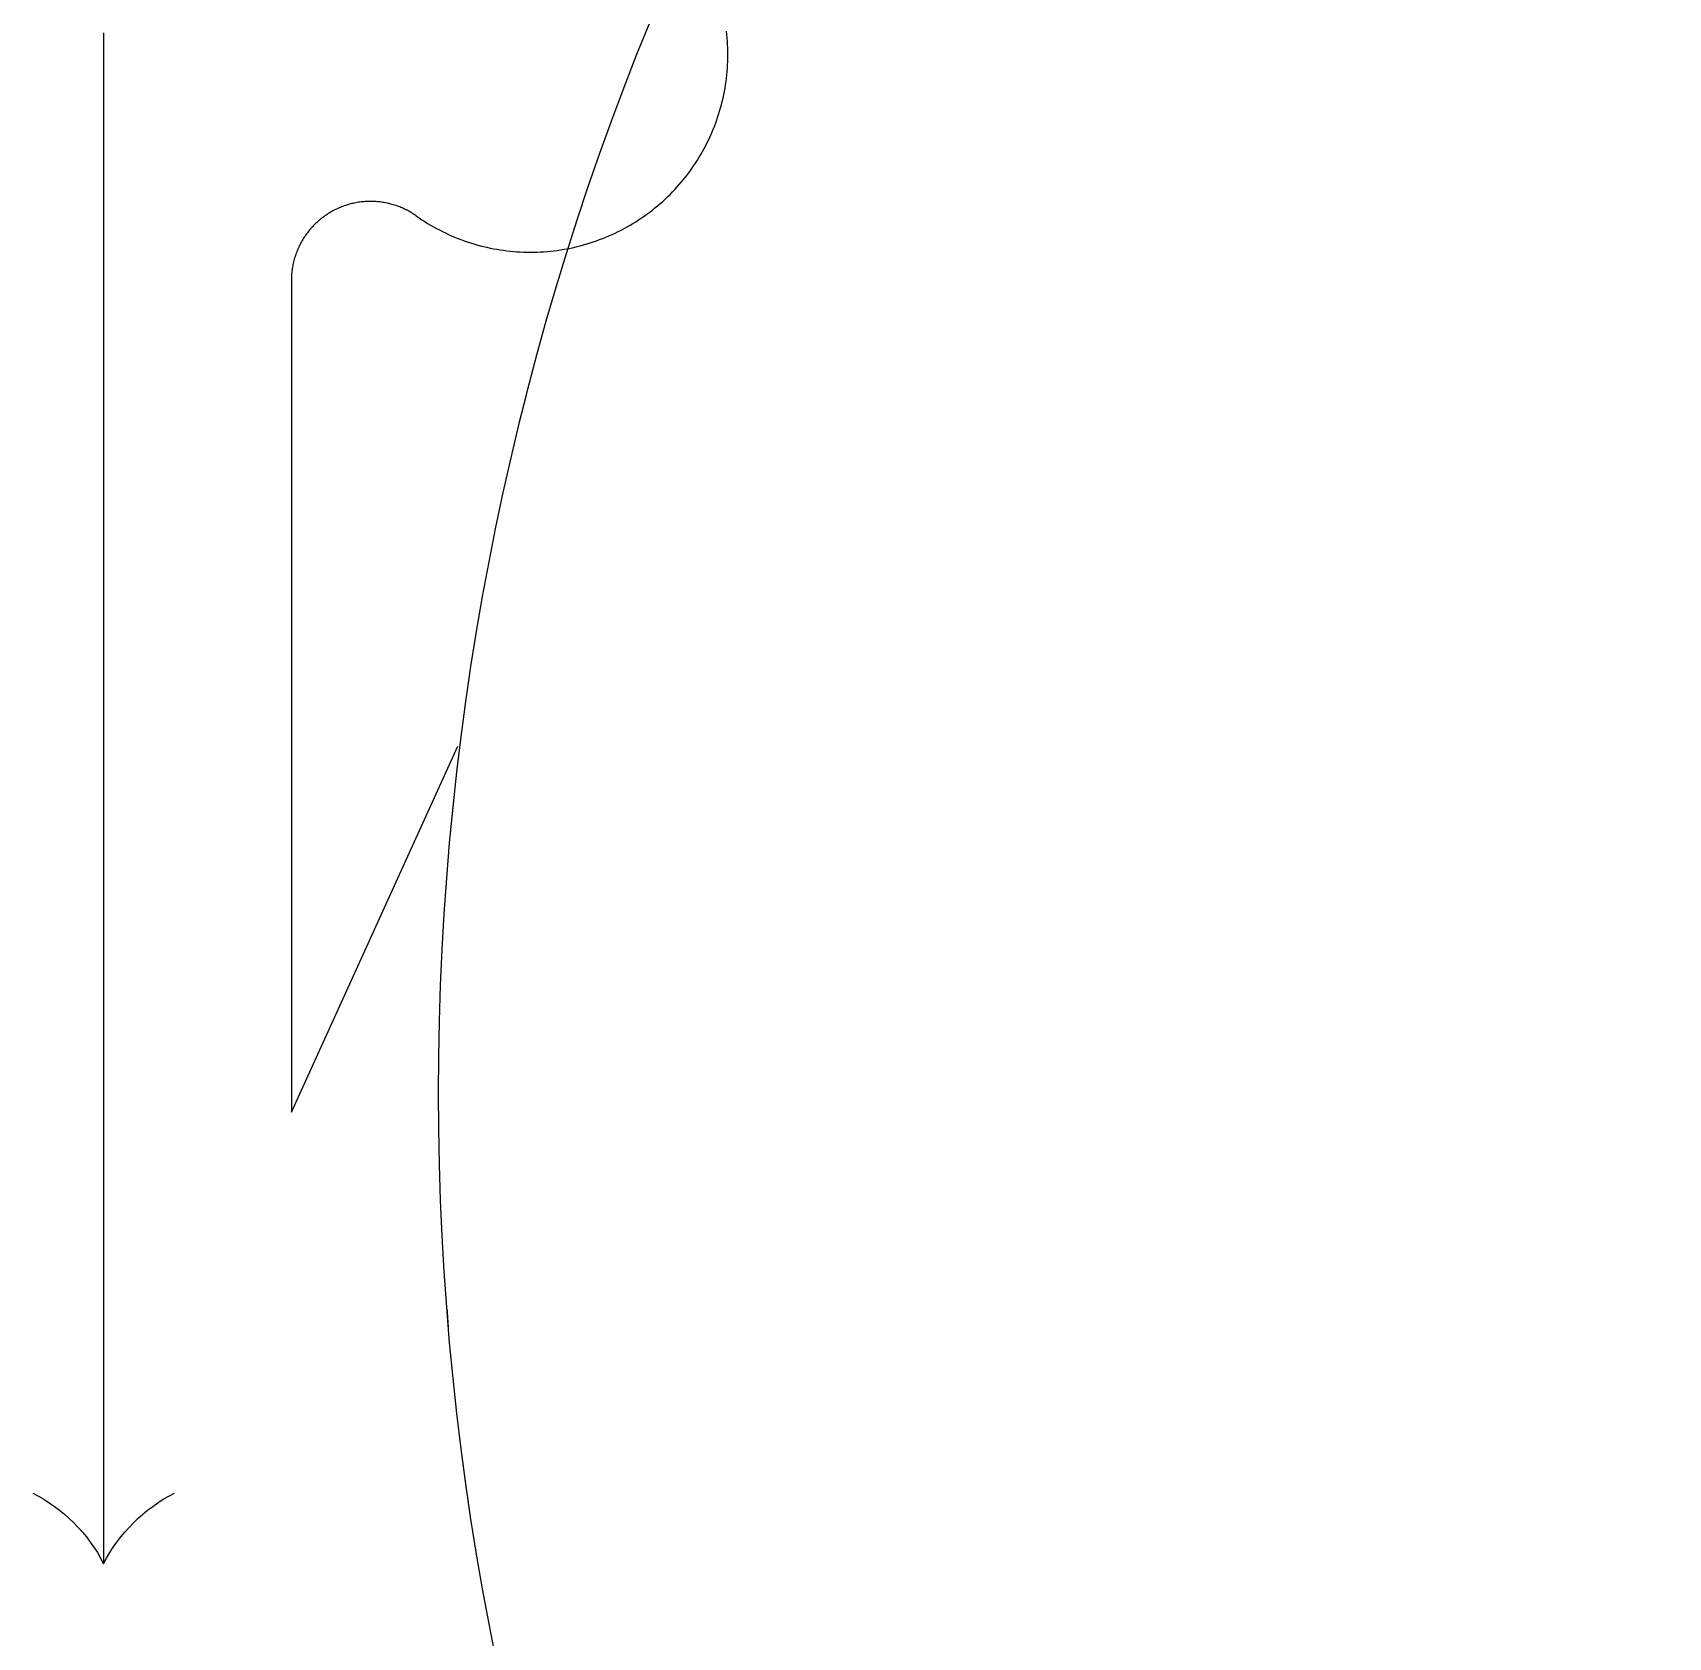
# Model space of a CAD drawing. Header units: millimetres. Extents: x -187744 to 2148, y -49419 to 6550.
# Drawn here: x -11918.8 to -11735.5, y -9535 to -9355.2 of the extents above; entities that cross this region are included whole.
import ezdxf

# ---------------------------------------------------------------- set-up
doc = ezdxf.new("R2010")
doc.units = ezdxf.units.MM
doc.header["$LTSCALE"] = 1000
doc.header["$MEASUREMENT"] = 0
doc.set_wipeout_variables(frame=1)
doc.linetypes.add('DASH', pattern=[0.35, 0.25, -0.1])
for name, color, linetype in [('BS-FURN', 250, 'DASH'), ('FF-FURN', 51, 'Continuous'), ('FF-FURNA', 40, 'Continuous')]:
    doc.layers.add(name, color=color, linetype=linetype)

# ---------------------------------------------------------------- blocks, each defined once
blk = doc.blocks.new('A$C401E2C42')
at = {"color": 59, "linetype": 'Continuous', "ltscale": 3000}
blk.add_wipeout([(-276.39, 281.92), (-254.71, 281.28), (-211.47, 274.79), (-175.79, 263.86), (-141.51, 247.95), (-99.94, 219.78), (-63.28, 183.38), (-22.79, 117.83), (-6.26, 66.96), (-0.21, 21.62), (-0.12, -0.12), (-24.43, -19.67), (-44.79, -30.95), (-65.61, -38.86), (-77.91, -61.15), (-93.72, -79.94), (-107.82, -91.9), (-128.83, -104.38), (-152.3, -112.77), (-169.29, -110.54), (-189.49, -105.52), (-213.18, -96.01), (-254.92, -66.78), (-272.68, -46.84), (-283.8, -30.17), (-291.93, -14.35), (-295.27, -6.37), (-322.02, 0.9), (-355.93, 17.43), (-379.46, 35.2), (-391.59, 47.21), (-409.56, 70.53), (-423.04, 95.85), (-418.17, 116.24), (-408.05, 140.56), (-398.25, 156.67), (-380.53, 177.58), (-362, 193), (-331.63, 209.44), (-306.83, 216.9), (-301.93, 239.48), (-295.44, 255.1), (-286.72, 269.49)], dxfattribs=at).dxf.layer = 'FF-FURN'
at = {"layer": 'FF-FURN', "linetype": 'Continuous', "ltscale": 3000}
blk.add_lwpolyline([(-306.83, 216.9, -0.165541), (-276.39, 281.92, -0.425989), (0, 0, -0.121523), (-65.61, -38.86, 7.115464)], format="xyb", dxfattribs=at)
blk = doc.blocks.new('DRAPES2')
for p, q in [((0, 0), (81.978791, 37.28843)), ((186.315455, 0), (0, 0))]:
    blk.add_line(p, q)
at = {"linetype": 'ByBlock'}
for points in [[(200.81, 27.9994, 0), (200.379, 28.6203, 0), (199.958, 29.2484, 0), (199.549, 29.8837, 0), (199.15, 30.5258, 0), (198.762, 31.1747, 0), (198.385, 31.8301, 0), (198.02, 32.4918, 0), (197.666, 33.1597, 0), (197.324, 33.8335, 0), (196.993, 34.5131, 0), (196.673, 35.1983, 0), (196.366, 35.8887, 0), (196.07, 36.5844, 0), (195.786, 37.285, 0), (195.514, 37.9903, 0), (195.255, 38.7002, 0), (195.007, 39.4144, 0), (194.772, 40.1327, 0), (194.549, 40.855, 0), (194.338, 41.5809, 0), (194.14, 42.3104, 0), (193.954, 43.0431, 0), (193.781, 43.7789, 0), (193.62, 44.5175, 0), (193.472, 45.2588, 0), (193.337, 46.0025, 0), (193.215, 46.7484, 0), (193.105, 47.4963, 0), (193.008, 48.2459, 0), (192.924, 48.9971, 0), (192.852, 49.7496, 0), (192.794, 50.5033, 0), (192.748, 51.2578, 0), (192.716, 52.013, 0), (192.696, 52.7686, 0), (192.689, 53.5245, 0), (192.695, 54.2803, 0), (192.714, 55.036, 0), (192.746, 55.7912, 0), (192.79, 56.5458, 0), (192.848, 57.2995, 0), (192.918, 58.0521, 0), (193.002, 58.8034, 0), (193.098, 59.5531, 0), (193.207, 60.3011, 0), (193.328, 61.0472, 0), (193.463, 61.791, 0), (193.61, 62.5325, 0), (193.77, 63.2713, 0), (193.942, 64.0073, 0), (194.127, 64.7402, 0), (194.324, 65.4699, 0), (194.534, 66.1961, 0), (194.756, 66.9186, 0), (194.991, 67.6372, 0), (195.238, 68.3517, 0), (195.496, 69.0619, 0), (195.767, 69.7675, 0), (196.05, 70.4684, 0), (196.345, 71.1644, 0), (196.652, 71.8553, 0), (196.971, 72.5408, 0), (197.301, 73.2207, 0), (197.643, 73.895, 0), (197.996, 74.5633, 0), (198.36, 75.2254, 0), (198.736, 75.8813, 0), (199.123, 76.5306, 0), (199.521, 77.1732, 0), (199.93, 77.8089, 0), (200.35, 78.4376, 0), (200.78, 79.059, 0), (201.221, 79.6729, 0), (201.673, 80.2792, 0), (202.134, 80.8777, 0), (202.606, 81.4683, 0), (203.088, 82.0507, 0), (203.58, 82.6248, 0), (204.081, 83.1904, 0), (204.592, 83.7474, 0), (205.113, 84.2955, 0), (205.643, 84.8347, 0), (206.181, 85.3648, 0), (206.729, 85.8855, 0), (207.286, 86.3969, 0), (207.851, 86.8986, 0), (208.425, 87.3907, 0), (209.007, 87.8728, 0), (209.598, 88.3449, 0), (210.196, 88.8069, 0), (210.802, 89.2586, 0), (211.416, 89.6999, 0), (212.037, 90.1307, 0), (212.665, 90.5507, 0), (213.301, 90.96, 0), (213.943, 91.3584, 0), (214.592, 91.7457, 0), (215.248, 92.1219, 0), (215.91, 92.4868, 0), (216.578, 92.8404, 0), (217.252, 93.1825, 0), (217.932, 93.513, 0), (218.617, 93.8319, 0), (219.308, 94.1391, 0), (220.004, 94.4343, 0), (220.705, 94.7177, 0), (221.41, 94.9891, 0), (222.12, 95.2483, 0), (222.834, 95.4954, 0), (223.553, 95.7303, 0), (224.275, 95.9529, 0), (225.001, 96.163, 0), (225.731, 96.3608, 0), (226.464, 96.5461, 0), (227.2, 96.7188, 0), (227.938, 96.8789, 0), (228.68, 97.0264, 0), (229.424, 97.1612, 0), (230.17, 97.2833, 0), (230.918, 97.3926, 0), (231.667, 97.4891, 0), (232.419, 97.5728, 0), (233.171, 97.6437, 0), (233.925, 97.7017, 0), (234.679, 97.7468, 0), (235.435, 97.779, 0), (236.19, 97.7984, 0), (236.946, 97.8048, 0)], [(236.946, 97.8048, 0), (237.702, 97.7983, 0), (238.458, 97.7789, 0), (239.213, 97.7465, 0), (239.967, 97.7013, 0), (240.721, 97.6433, 0), (241.473, 97.5723, 0), (242.225, 97.4885, 0)], [(200.81, 27.9994, 0), (200.983, 27.7503, 0), (201.151, 27.4984, 0), (201.316, 27.2436, 0), (201.476, 26.986, 0), (201.631, 26.7257, 0), (201.782, 26.4628, 0), (201.929, 26.1974, 0), (202.071, 25.9295, 0), (202.208, 25.6592, 0), (202.341, 25.3867, 0), (202.469, 25.1118, 0), (202.592, 24.8349, 0), (202.711, 24.5559, 0), (202.825, 24.2748, 0), (202.934, 23.9919, 0), (203.038, 23.7072, 0), (203.137, 23.4207, 0), (203.232, 23.1326, 0), (203.321, 22.8429, 0), (203.406, 22.5517, 0), (203.485, 22.2591, 0), (203.56, 21.9652, 0), (203.629, 21.6701, 0), (203.694, 21.3738, 0), (203.753, 21.0765, 0), (203.807, 20.7782, 0), (203.856, 20.479, 0), (203.9, 20.179, 0), (203.939, 19.8784, 0), (203.973, 19.577, 0), (204.002, 19.2752, 0), (204.025, 18.9729, 0), (204.043, 18.6703, 0), (204.057, 18.3674, 0), (204.065, 18.0643, 0), (204.067, 17.7611, 0), (204.065, 17.4579, 0), (204.057, 17.1548, 0), (204.045, 16.8519, 0), (204.027, 16.5492, 0), (204.003, 16.2469, 0), (203.975, 15.945, 0), (203.942, 15.6437, 0), (203.903, 15.343, 0), (203.86, 15.0429, 0), (203.811, 14.7437, 0), (203.757, 14.4453, 0), (203.698, 14.1479, 0), (203.634, 13.8516, 0), (203.565, 13.5564, 0), (203.49, 13.2624, 0), (203.411, 12.9697, 0), (203.327, 12.6784, 0), (203.238, 12.3886, 0), (203.144, 12.1004, 0), (203.045, 11.8138, 0), (202.941, 11.5289, 0), (202.832, 11.2459, 0), (202.719, 10.9648, 0), (202.601, 10.6856, 0), (202.478, 10.4085, 0), (202.35, 10.1335, 0), (202.217, 9.8608, 0), (202.08, 9.59036, 0), (201.939, 9.32231, 0), (201.792, 9.05671, 0), (201.642, 8.79365, 0), (201.486, 8.5332, 0), (201.327, 8.27545, 0), (201.163, 8.02045, 0), (200.994, 7.7683, 0), (200.822, 7.51906, 0), (200.645, 7.2728, 0), (200.464, 7.0296, 0), (200.279, 6.78953, 0), (200.089, 6.55266, 0), (199.896, 6.31905, 0), (199.699, 6.08878, 0), (199.498, 5.86191, 0), (199.293, 5.63851, 0), (199.084, 5.41864, 0), (198.871, 5.20237, 0), (198.655, 4.98976, 0), (198.436, 4.78088, 0), (198.212, 4.57578, 0), (197.985, 4.37452, 0), (197.755, 4.17716, 0), (197.522, 3.98377, 0), (197.285, 3.79439, 0), (197.045, 3.60908, 0), (196.802, 3.4279, 0), (196.556, 3.2509, 0), (196.307, 3.07813, 0), (196.055, 2.90963, 0), (195.8, 2.74547, 0), (195.542, 2.58569, 0), (195.282, 2.43033, 0), (195.019, 2.27944, 0), (194.753, 2.13306, 0), (194.485, 1.99124, 0), (194.215, 1.85402, 0), (193.942, 1.72144, 0), (193.667, 1.59353, 0), (193.39, 1.47034, 0), (193.111, 1.35189, 0), (192.83, 1.23823, 0), (192.547, 1.12939, 0), (192.262, 1.0254, 0), (191.976, 0.926286, 0), (191.687, 0.832081, 0), (191.398, 0.742812, 0), (191.106, 0.658506, 0), (190.814, 0.579185, 0), (190.52, 0.504875, 0), (190.225, 0.435596, 0), (189.928, 0.371369, 0), (189.631, 0.312212, 0), (189.333, 0.258142, 0), (189.034, 0.209176, 0), (188.734, 0.165328, 0), (188.433, 0.12661, 0), (188.131, 0.093035, 0), (187.83, 0.06461, 0), (187.527, 0.041346, 0), (187.225, 0.023248, 0), (186.922, 0.010322, 0), (186.619, 0.002572, 0), (186.315, 0, 0)]]:
    blk.add_polyline3d(points, dxfattribs=at)
blk = doc.blocks.new('06BDR-PR2')
blk.add_line((343.05278, 0), (0, 0))
for centre, start, end in [((-16.36278, 32.15112), 296.9730729, 333.1822537), ((-16.36278, -32.15112), 26.8177463, 63.0269271)]:
    blk.add_arc(centre, 36.07541, start, end)
blk = doc.blocks.new('A$C5A535B59')
at = {"ltscale": 0.5}
blk.add_wipeout([(-3115.95, 5614.52), (-3133.27, 5596.52), (-3163.6, 5556.3), (-3184.14, 5518.53), (-3199.51, 5477.8), (-3210.99, 5421.1), (-3211.79, 5361.59), (-3192.23, 5275.02), (-3164.8, 5219.84), (-3133.22, 5177.66), (-3115.75, 5159.71), (-3079.99, 5163.23), (-3054.15, 5170.37), (-3030.64, 5180.66), (-3002.55, 5172.24), (-2974.38, 5169.53), (-2953.14, 5171.07), (-2925.8, 5177.74), (-2899.73, 5189.77), (-2887.54, 5205.31), (-2874.98, 5225.72), (-2863.16, 5252.65), (-2852.39, 5310.36), (-2853.87, 5341.09), (-2858.17, 5363.77), (-2864.23, 5383.34), (-2867.92, 5392.6), (-2851.78, 5420.15), (-2837.21, 5461.1), (-2832.19, 5494.69), (-2831.9, 5514.36), (-2835.93, 5548.03), (-2845.25, 5579.73), (-2865.7, 5592.57), (-2893.64, 5604.42), (-2914.7, 5609.77), (-2946.13, 5612.68), (-2973.81, 5610.42), (-3012.06, 5599.45), (-3038.47, 5585.59), (-3060.71, 5600.21), (-3078.65, 5607.83), (-3097.43, 5612.63)], dxfattribs=at).dxf.layer = 'BS-FURN'
at = {"layer": 'BS-FURN', "ltscale": 0.5, "elevation": 0}
blk.add_lwpolyline([(-3038.47, 5585.59, 0.165541), (-3115.95, 5614.52, 0.425989), (-3115.95, 5159.71, 0.121523), (-3030.64, 5180.66, -7.115464)], format="xyb", dxfattribs=at)

msp = doc.modelspace()

# ---------------------------------------------------------------- block references
at = {"layer": 'BS-FURN'}
msp.add_blockref('A$C5A535B59', (-8660.51, -14861.11), dxfattribs=at)

# ---------------------------------------------------------------- next in the draw order: block references
at = {"layer": 'FF-FURN', "extrusion": (-1.31272e-23, 6.67052e-16, -1), "xscale": 1.152, "yscale": 1.152, "zscale": -1.152000000000001, "rotation": 315.5680260153391}
msp.add_blockref('A$C401E2C42', (11776.46, -9701.4), dxfattribs=at)

# ---------------------------------------------------------------- next in the draw order: block references
at = {"layer": 'FF-FURNA', "extrusion": (1.31273e-23, 6.67052e-16, -1), "xscale": 0.4999999999999994, "yscale": 0.4999999999999994, "zscale": -0.4999999999999994, "rotation": 90}
for name, p in [('DRAPES2', (11889.78, -9476.17)), ('06BDR-PR2', (11910.81, -9526.76))]:
    msp.add_blockref(name, p, dxfattribs=at)

doc.saveas('drawing.dxf')
